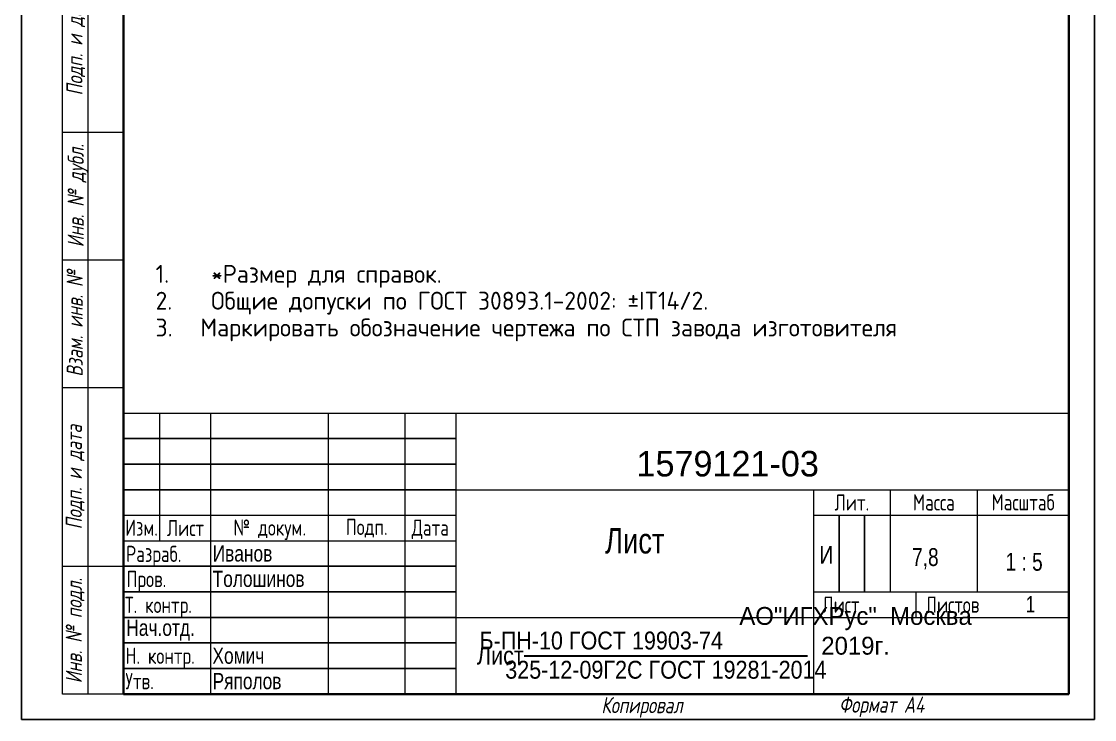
# Model space of a CAD drawing. Header units: millimetres. Extents: x 0 to 4252, y 0 to 1485.
# Drawn here: x 0 to 1050, y 0 to 683 of the extents above; entities that cross this region are included whole.
import ezdxf
from ezdxf.enums import TextEntityAlignment as Align

# ---------------------------------------------------------------- set-up
doc = ezdxf.new("R2018")
doc.units = ezdxf.units.MM
doc.header["$LTSCALE"] = 5
for name, color, linetype, lineweight in [('Заголовок (ГОСТ)', 3, 'Continuous', 18), ('Кромка (ГОСТ)', 7, 'Continuous', 35), ('Обозначение (ГОСТ)', 3, 'Continuous', 18), ('Эскизная геометрия (ГОСТ)', 3, 'Continuous', 18)]:
    doc.layers.add(name, color=color, linetype=linetype, lineweight=lineweight)
doc.styles.add('Альтернативный текст (ГОСТ)', font='', dxfattribs={"width": 0.8})
doc.styles.add('Обычный текст (ГОСТ)', font='GOST Common.ttf')
doc.styles.add('Стиль текста112', font='GOST Common Italic.ttf', dxfattribs={"width": 0.8})
doc.styles.add('Стиль текста137', font='GOST Common Italic.ttf', dxfattribs={"width": 0.7})
doc.styles.add('Стиль текста139', font='GOST Common Italic.ttf', dxfattribs={"width": 0.7})
doc.styles.add('Стиль текста145', font='GOST Common.ttf')
doc.styles.add('Стиль текста153', font='GOST Common.ttf', dxfattribs={"width": 0.8})
doc.styles.add('Стиль текста155', font='GOST Common.ttf')
doc.styles.add('Стиль текста157', font='GOST Common.ttf', dxfattribs={"width": 0.9})
doc.styles.add('Стиль текста158', font='GOST Common.ttf', dxfattribs={"width": 0.8})
doc.styles.add('Стиль текста159', font='GOST Common.ttf', dxfattribs={"width": 0.8})
doc.styles.add('Стиль текста81', font='GOST Common Italic.ttf', dxfattribs={"width": 0.8})
doc.styles.get('Альтернативный текст (ГОСТ)').set_extended_font_data('Arial', italic=True)

# ---------------------------------------------------------------- blocks, each defined once
blk = doc.blocks.new('ГОСТ - Доп. графы 1')
at = {"layer": 'Эскизная геометрия (ГОСТ)'}
for p, q in [((-12, 0), (-12, 145)), ((-12, 145), (0, 145)), ((-7, 145), (-7, 0)), ((-12, 110), (-7, 110)), ((-7, 110), (0, 110)), ((-12, 85), (-7, 85)), ((-7, 85), (0, 85)), ((-12, 60), (-7, 60)), ((-7, 60), (0, 60)), ((-12, 25), (-7, 25)), ((-7, 25), (0, 25)), ((0, 0), (-12, 0))]:
    blk.add_line(p, q, dxfattribs=at)
at = {"layer": 'Обозначение (ГОСТ)', "char_height": 3.17, "attachment_point": 5, "rotation": 90, "style": 'Альтернативный текст (ГОСТ)'}
for s, insert, width in [('\\fGOST Common|b0|i1;\\H3.1700;Подп. и дата', (-9.37, 127.41), 34.7679), ('\\fGOST Common|b0|i1;\\H3.1700;Инв. № дубл.', (-8.95, 97.55), 24.8438), ('\\fGOST Common|b0|i1;\\H3.1700;Взам. инв. №', (-9.58, 72.53), 24.8669), ('\\fGOST Common|b0|i1;\\H3.1700;Подп. и дата', (-9.5, 42.47), 35.1486), ('\\fGOST Common|b0|i1;\\H3.1700;Инв. № подл.', (-9.5, 12.41), 24.9618)]:
    blk.add_mtext(s, dxfattribs=dict(at, insert=insert, width=width))
at = {"layer": 'Обозначение (ГОСТ)', "style": 'Стиль текста112', "width": 0.8}
for tag, p in [('Подп._и_дата_2', (-3.53, 127.51)), ('Инв._номер_дубликата', (-3.41, 97.47)), ('Взамен_инв._номера', (-3.46, 72.53)), ('Подп._и_дата_1', (-3.42, 42.35)), ('ИНВЕНТАРНЫЙ_НОМЕР', (-3.33, 12.68))]:
    blk.add_attdef(tag, text='', height=3.17, rotation=90, dxfattribs=at).set_placement(p, align=Align.MIDDLE_CENTER)
blk = doc.blocks.new('Основные надписи ГОСТ - Форма 1')
at = {"layer": 'Заголовок (ГОСТ)'}
for p, q in [((0, 0), (0, 55)), ((0, 0), (0, 55)), ((0, 55), (185, 55)), ((7, 55), (7, 30)), ((17, 55), (17, 0)), ((40, 55), (40, 0)), ((55, 55), (55, 0)), ((65, 55), (65, 0)), ((185, 0), (185, 55)), ((65, 40), (185, 40)), ((135, 40), (135, 0)), ((150, 40), (150, 20)), ((167, 40), (167, 20)), ((0, 35), (65, 35)), ((135, 35), (185, 35)), ((0, 30), (65, 30)), ((135, 20), (185, 20)), ((155, 20), (155, 15)), ((65, 15), (185, 15)), ((185, 0), (0, 0))]:
    blk.add_line(p, q, dxfattribs=at)
at = {"layer": 'Заголовок (ГОСТ)', "linetype": 'Continuous', "lineweight": 25}
for p, q in [((0, 50), (65, 50)), ((0, 45), (65, 45)), ((0, 40), (65, 40)), ((140, 35), (140, 20)), ((145, 35), (145, 20)), ((0, 25), (65, 25)), ((0, 20), (65, 20)), ((0, 15), (65, 15)), ((0, 10), (65, 10)), ((0, 5), (65, 5))]:
    blk.add_line(p, q, dxfattribs=at)
at = {"layer": 'Заголовок (ГОСТ)', "lineweight": 30}
blk.add_line((78.4, 7.5), (133.83, 7.5), dxfattribs=at)
at = {"layer": 'Заголовок (ГОСТ)', "char_height": 3.17, "style": 'Альтернативный текст (ГОСТ)'}
for s, insert, width, attachment_point in [('\\fGOST Common|b0|i0;\\H3.1700;Лит.', (142.52, 37.49), 14.9766, 5), ('\\fGOST Common|b0|i0;\\H3.1700;Масса', (158.55, 37.51), 16.9878, 5), ('\\fGOST Common|b0|i0;\\H3.1700;Масштаб', (176.02, 37.53), 17.8316, 5), ('\\fGOST Common|b0|i0;\\H3.1700;Изм.', (3.5, 32.56), 6.9635, 5), ('\\fGOST Common|b0|i0;\\H3.1700;Лист', (12.1, 32.5), 10.0029, 5), ('{\\fGOST Common|b0|i0|c204|p34;\\H1x;№ докум\\fGOST Common|b0|i1|c204|p34;.}', (28.58, 32.16), 14.879, 5), ('\\fGOST Common|b0|i0;\\H3.1700;Подп.', (47.56, 32.45), 14.879, 5), ('\\fGOST Common|b0|i0;\\H3.1700;Дата', (60.02, 32.24), 9.9614, 5), ('\\fGOST Common|b0|i0;\\H3.1700;Разраб.', (0.47, 27), 16.9971, 4), ('\\fGOST Common|b0|i0;\\H3.1700;Пров.', (0.56, 22.08), 17.0192, 4), ('\\fGOST Common|b0|i0;\\H3.1700;Т. контр.', (0.23, 17.01), 16.9554, 4), ('\\fGOST Common|b0|i0;\\H3.1700;Лист', (140.37, 17.5), 10.5071, 5), ('\\fGOST Common|b0|i0;\\H3.1700;Листов', (162.21, 17.5), 14.3668, 5), ('\\A1;', (150.6, 17.54), 8.8313, 5), ('\\fGOST Common|b0|i0;\\H3.1700;Н. контр.', (0.36, 7.05), 16.9999, 4), ('\\fGOST Common|b0|i0;\\H3.1700;Утв.', (0.34, 2.52), 17.0083, 4), ('\\fGOST Common|b0|i1;\\H3.1700;Копировал', (93.48, -0.59), 19.7871, 1)]:
    blk.add_mtext(s, dxfattribs=dict(at, insert=insert, width=width, attachment_point=attachment_point))
at = {"layer": 'Заголовок (ГОСТ)'}
for tag, height, style, width, p in [('Изм1', 2.89, 'Стиль текста137', 0.7, (3.51, 52.52)), ('Лист1', 2.89, 'Стиль текста137', 0.7, (12.03, 52.52)), ('Докум1', 2.89, 'Стиль текста137', 0.7, (28.54, 52.48)), ('Изм2', 2.89, 'Стиль текста137', 0.7, (3.5, 47.52)), ('Лист2', 2.89, 'Стиль текста137', 0.7, (12.01, 47.5)), ('Докум2', 2.89, 'Стиль текста137', 0.7, (28.53, 47.5)), ('Изм3', 2.89, 'Стиль текста137', 0.7, (3.5, 42.5)), ('Лист3', 2.89, 'Стиль текста137', 0.7, (12.01, 42.51)), ('Докум3', 2.89, 'Стиль текста137', 0.7, (28.51, 42.48)), ('Изм4', 2.89, 'Стиль текста137', 0.7, (3.51, 37.5)), ('Лист4', 2.89, 'Стиль текста137', 0.7, (12, 37.53)), ('Докум4', 2.89, 'Стиль текста137', 0.7, (28.51, 37.52)), ('ЗАГОЛОВОК', 5, 'Стиль текста158', 0.8, (100.03, 29.98)), ('Литера2', 3.5, 'Стиль текста81', 0.8, (142.51, 27.22)), ('Литера', 3.5, 'Стиль текста81', 0.8, (137.52, 27.25)), ('Литера3', 3.5, 'Стиль текста81', 0.8, (147.52, 27.21)), ('Масса', 3.5, 'Стиль текста159', 0.8, (156.89, 26.48)), ('Масштаб', 3.5, 'Стиль текста159', 0.8, (176.21, 25.86)), ('Тип_документа', 3.17, 'Стиль текста153', 0.8, (100.08, 17.56)), ('Листов', 3.17, 'Стиль текста153', 0.8, (177.46, 17.58))]:
    blk.add_attdef(tag, text='', height=height, dxfattribs=dict(at, style=style, width=width)).set_placement(p, align=Align.MIDDLE_CENTER)
for tag, height, style, width, p in [('Подп1', 2.89, 'Стиль текста137', 0.7, (40.01, 52.51)), ('Дата1', 2, 'Стиль текста139', 0.7, (55.01, 52.51)), ('Подп2', 2.89, 'Стиль текста137', 0.7, (40.01, 47.5)), ('Дата2', 2, 'Стиль текста139', 0.7, (55.01, 47.49)), ('Подп3', 2.89, 'Стиль текста137', 0.7, (40.01, 42.51)), ('Дата3', 2, 'Стиль текста139', 0.7, (55.02, 42.52)), ('Подп4', 2.89, 'Стиль текста137', 0.7, (40.01, 37.51)), ('Дата4', 2, 'Стиль текста139', 0.7, (55.02, 37.51)), ('АВТОР', 3.17, 'Стиль текста153', 0.8, (17.41, 27.49)), ('Разработал_Подп.', 2.89, 'Стиль текста137', 0.7, (40.05, 27.51)), ('ДАТА_СОЗДАНИЯ', 2, 'Стиль текста139', 0.7, (55.01, 27.51)), ('ПРОВЕРИЛ', 3.17, 'Стиль текста153', 0.8, (17.41, 22.53)), ('Проверил_Подп.', 2.89, 'Стиль текста137', 0.7, (40.05, 22.52)), ('ДАТА_ПРОВЕРКИ', 2, 'Стиль текста139', 0.7, (55.02, 22.51)), ('ТЕХНОЛОГ', 3.17, 'Стиль текста153', 0.8, (17.33, 17.54)), ('Технолог_Подп.', 2.89, 'Стиль текста137', 0.7, (40.05, 17.51)), ('Технолог_Дата', 2, 'Стиль текста139', 0.7, (55.01, 17.5)), ('Должность_руководителя', 3.17, 'Стиль текста153', 0.8, (0.52, 12.51)), ('НАЧ._ОТДЕЛА', 3.17, 'Стиль текста153', 0.8, (17.46, 12.45)), ('Руководитель_Подп.', 2.89, 'Стиль текста137', 0.7, (40.01, 12.5)), ('Руководитель_Дата', 2, 'Стиль текста139', 0.7, (55.01, 12.51)), ('НОРМОКОНТРОЛЬ', 3.17, 'Стиль текста153', 0.8, (17.37, 7.48)), ('Нормоконтроль_Подп.', 2.89, 'Стиль текста137', 0.7, (40.05, 7.52)), ('ДАТА_НОРМОКОНТРОЛЯ', 2, 'Стиль текста139', 0.7, (55.02, 7.51)), ('УТВЕРДИЛ', 3.17, 'Стиль текста153', 0.8, (17.4, 2.51)), ('Утвердил_Подп.', 2.89, 'Стиль текста137', 0.7, (40.05, 2.51)), ('ДАТА_УТВЕРЖДЕНИЯ', 2, 'Стиль текста139', 0.7, (55.01, 2.5))]:
    blk.add_attdef(tag, text='', height=height, dxfattribs=dict(at, style=style, width=width)).set_placement(p, align=Align.MIDDLE_LEFT)
for tag, height, style, p in [('ОБОЗНАЧЕНИЕ', 5, 'Стиль текста155', (118.21, 45.06)), ('ОРГАНИЗАЦИЯ', 3.5, 'Стиль текста145', (143.49, 11.68))]:
    blk.add_attdef(tag, text='', height=height, dxfattribs=dict(at, style=style)).set_placement(p, align=Align.MIDDLE_CENTER)
at = {"layer": 'Заголовок (ГОСТ)', "style": 'Стиль текста157', "width": 0.9}
blk.add_attdef('Материал_Наим.', text='', height=3.5, dxfattribs=at).set_placement((93.46, 7.51), align=Align.BOTTOM_CENTER)
blk.add_attdef('Материал_Класс', text='', height=3.5, dxfattribs=at).set_placement((78.3, 7.5), align=Align.MIDDLE_RIGHT)
blk.add_attdef('Материал_ГОСТ', text='', height=3.5, dxfattribs=at).set_placement((106.11, 6.5), align=Align.TOP_CENTER)
blk = doc.blocks.new('Рамки ГОСТ_ граница 297x210')
at = {"layer": 'Кромка (ГОСТ)', "lineweight": 25}
for p, q in [((0, 0), (0, 297)), ((210, 297), (210, 0)), ((210, 0), (0, 0))]:
    blk.add_line(p, q, dxfattribs=at)
at = {"layer": 'Кромка (ГОСТ)'}
for p, q in [((20, 292), (20, 5)), ((205, 5), (205, 292)), ((20, 5), (205, 5))]:
    blk.add_line(p, q, dxfattribs=at)
at = {"layer": 'Кромка (ГОСТ)', "insert": (160, 4.5), "char_height": 3.17, "attachment_point": 1, "style": 'Альтернативный текст (ГОСТ)'}
blk.add_mtext('\\A1;\\fGOST Common|b0|i1;\\H3.1700;Формат A4', dxfattribs=at)

msp = doc.modelspace()

# ---------------------------------------------------------------- block references
at = {"xscale": 5, "yscale": 5, "zscale": 5}
msp.add_blockref('Рамки ГОСТ_ граница 297x210', (0, 0), dxfattribs=at)
ref = msp.add_blockref('ГОСТ - Доп. графы 1', (100, 25), dxfattribs=dict(xscale=5, yscale=5, zscale=5))
lines = msp.add_mtext('\\W0.8000;', dxfattribs={"layer": 'Обозначение (ГОСТ)', "insert": (83.355, 88.415), "char_height": 15.85, "width": 124.45454, "attachment_point": 5, "rotation": 90, "style": 'Стиль текста112'})
ref.add_attrib('ИНВЕНТАРНЫЙ_НОМЕР', '', (83.355, 88.415)).embed_mtext(lines)
lines = msp.add_mtext('\\W0.8000;', dxfattribs={"layer": 'Обозначение (ГОСТ)', "insert": (82.888, 236.762), "char_height": 15.85, "width": 175.52249, "attachment_point": 5, "rotation": 90, "style": 'Стиль текста112'})
ref.add_attrib('Подп._и_дата_1', '', (82.888, 236.762)).embed_mtext(lines)
lines = msp.add_mtext('\\W0.8000;', dxfattribs={"layer": 'Обозначение (ГОСТ)', "insert": (82.701, 387.645), "char_height": 15.85, "width": 124.00153, "attachment_point": 5, "rotation": 90, "style": 'Стиль текста112'})
ref.add_attrib('Взамен_инв._номера', '', (82.701, 387.645)).embed_mtext(lines)
lines = msp.add_mtext('\\W0.8000;', dxfattribs={"layer": 'Обозначение (ГОСТ)', "insert": (82.969, 512.329), "char_height": 15.85, "width": 124.27133, "attachment_point": 5, "rotation": 90, "style": 'Стиль текста112'})
ref.add_attrib('Инв._номер_дубликата', '', (82.969, 512.329)).embed_mtext(lines)
lines = msp.add_mtext('\\W0.8000;', dxfattribs={"layer": 'Обозначение (ГОСТ)', "insert": (82.34, 662.554), "char_height": 15.85, "width": 175.52249, "attachment_point": 5, "rotation": 90, "style": 'Стиль текста112'})
ref.add_attrib('Подп._и_дата_2', '', (82.34, 662.554)).embed_mtext(lines)
ref = msp.add_blockref('Основные надписи ГОСТ - Форма 1', (100, 25), dxfattribs=dict(xscale=5, yscale=5, zscale=5))
lines = msp.add_mtext('\\W0.80000;1', dxfattribs={"layer": 'Заголовок (ГОСТ)', "insert": (987.295, 112.894), "char_height": 15.85, "width": 74.82658, "attachment_point": 5, "style": 'Стиль текста153'})
ref.add_attrib('Листов', '', (987.295, 112.894)).embed_mtext(lines)
lines = msp.add_mtext('\\W0.80000;7,8', dxfattribs={"layer": 'Заголовок (ГОСТ)', "insert": (884.446, 157.417), "char_height": 17.5, "width": 85.21773, "attachment_point": 5, "style": 'Стиль текста159'})
ref.add_attrib('Масса', '', (884.446, 157.417)).embed_mtext(lines)
lines = msp.add_mtext('\\W0.80000;1 : 5', dxfattribs={"layer": 'Заголовок (ГОСТ)', "insert": (981.062, 154.279), "char_height": 17.5, "width": 89.73779, "attachment_point": 5, "style": 'Стиль текста159'})
ref.add_attrib('Масштаб', '', (981.062, 154.279)).embed_mtext(lines)
lines = msp.add_mtext('АО"ИГХРус"  Москва\\P2019г.', dxfattribs={"layer": 'Заголовок (ГОСТ)', "insert": (816.169, 86.727), "char_height": 17.5, "width": 249.91592, "attachment_point": 5, "style": 'Стиль текста145'})
ref.add_attrib('ОРГАНИЗАЦИЯ', '', (816.169, 86.727)).embed_mtext(lines)
lines = msp.add_mtext('1579121-03', dxfattribs={"layer": 'Заголовок (ГОСТ)', "insert": (691.032, 250.295), "char_height": 25, "width": 599.2148, "attachment_point": 5, "style": 'Стиль текста155'})
ref.add_attrib('ОБОЗНАЧЕНИЕ', '', (691.032, 250.295)).embed_mtext(lines)
lines = msp.add_mtext('\\W0.7000;', dxfattribs={"layer": 'Заголовок (ГОСТ)', "insert": (375.116, 212.546), "char_height": 10, "width": 49.94313, "attachment_point": 4, "style": 'Стиль текста139'})
ref.add_attrib('Дата4', '', (375.116, 212.546)).embed_mtext(lines)
lines = msp.add_mtext('\\W0.90000;Б-ПН-10 ГОСТ 19903-74', dxfattribs={"layer": 'Заголовок (ГОСТ)', "insert": (567.282, 68.373), "char_height": 17.5, "width": 334.87709, "attachment_point": 8, "style": 'Стиль текста157'})
ref.add_attrib('Материал_Наим.', '', (567.282, 68.373)).embed_mtext(lines)
lines = msp.add_mtext('\\W0.7000;', dxfattribs={"layer": 'Заголовок (ГОСТ)', "insert": (375.051, 87.547), "char_height": 10, "width": 49.95119, "attachment_point": 4, "style": 'Стиль текста139'})
ref.add_attrib('Руководитель_Дата', '', (375.051, 87.547)).embed_mtext(lines)
lines = msp.add_mtext('\\W0.90000;325-12-09Г2С ГОСТ 19281-2014', dxfattribs={"layer": 'Заголовок (ГОСТ)', "insert": (630.568, 57.5), "char_height": 17.5, "width": 333.76601, "attachment_point": 2, "style": 'Стиль текста157'})
ref.add_attrib('Материал_ГОСТ', '', (630.568, 57.5)).embed_mtext(lines)
lines = msp.add_mtext('\\W0.90000;Лист', dxfattribs={"layer": 'Заголовок (ГОСТ)', "insert": (491.481, 62.5), "char_height": 17.5, "width": 336.28809, "attachment_point": 6, "style": 'Стиль текста157'})
ref.add_attrib('Материал_Класс', '', (491.481, 62.5)).embed_mtext(lines)
lines = msp.add_mtext('\\W0.7000;', dxfattribs={"layer": 'Заголовок (ГОСТ)', "insert": (375.074, 112.514), "char_height": 10, "width": 49.93164, "attachment_point": 4, "style": 'Стиль текста139'})
ref.add_attrib('Технолог_Дата', '', (375.074, 112.514)).embed_mtext(lines)
lines = msp.add_mtext('\\W0.7000;', dxfattribs={"layer": 'Заголовок (ГОСТ)', "insert": (242.708, 287.416), "char_height": 14.4552, "width": 114.73489, "attachment_point": 5, "style": 'Стиль текста137'})
ref.add_attrib('Докум1', '', (242.708, 287.416)).embed_mtext(lines)
lines = msp.add_mtext('\\W0.7000;', dxfattribs={"layer": 'Заголовок (ГОСТ)', "insert": (375.047, 37.492), "char_height": 10, "width": 49.98401, "attachment_point": 4, "style": 'Стиль текста139'})
ref.add_attrib('ДАТА_УТВЕРЖДЕНИЯ', '', (375.047, 37.492)).embed_mtext(lines)
lines = msp.add_mtext('\\W0.7000;', dxfattribs={"layer": 'Заголовок (ГОСТ)', "insert": (300.225, 37.527), "char_height": 14.4552, "width": 74.79814, "attachment_point": 4, "style": 'Стиль текста137'})
ref.add_attrib('Утвердил_Подп.', '', (300.225, 37.527)).embed_mtext(lines)
lines = msp.add_mtext('\\W0.80000;Иванов', dxfattribs={"layer": 'Заголовок (ГОСТ)', "insert": (187.057, 162.441), "char_height": 15.85, "width": 112.9631, "attachment_point": 4, "style": 'Стиль текста153'})
ref.add_attrib('АВТОР', '', (187.057, 162.441)).embed_mtext(lines)
lines = msp.add_mtext('\\W0.80000;Ряполов', dxfattribs={"layer": 'Заголовок (ГОСТ)', "insert": (187.003, 37.533), "char_height": 15.85, "width": 113.06476, "attachment_point": 4, "style": 'Стиль текста153'})
ref.add_attrib('УТВЕРДИЛ', '', (187.003, 37.533)).embed_mtext(lines)
lines = msp.add_mtext('\\W0.7000;', dxfattribs={"layer": 'Заголовок (ГОСТ)', "insert": (300.072, 212.529), "char_height": 14.4552, "width": 74.82929, "attachment_point": 4, "style": 'Стиль текста137'})
ref.add_attrib('Подп4', '', (300.072, 212.529)).embed_mtext(lines)
lines = msp.add_mtext('\\W0.7000;', dxfattribs={"layer": 'Заголовок (ГОСТ)', "insert": (375.118, 62.556), "char_height": 10, "width": 49.9123, "attachment_point": 4, "style": 'Стиль текста139'})
ref.add_attrib('ДАТА_НОРМОКОНТРОЛЯ', '', (375.118, 62.556)).embed_mtext(lines)
lines = msp.add_mtext('\\W0.7000;', dxfattribs={"layer": 'Заголовок (ГОСТ)', "insert": (375.11, 137.548), "char_height": 10, "width": 49.78845, "attachment_point": 4, "style": 'Стиль текста139'})
ref.add_attrib('ДАТА_ПРОВЕРКИ', '', (375.11, 137.548)).embed_mtext(lines)
lines = msp.add_mtext('\\W0.7000;', dxfattribs={"layer": 'Заголовок (ГОСТ)', "insert": (375.043, 162.556), "char_height": 10, "width": 49.90206, "attachment_point": 4, "style": 'Стиль текста139'})
ref.add_attrib('ДАТА_СОЗДАНИЯ', '', (375.043, 162.556)).embed_mtext(lines)
lines = msp.add_mtext('\\W0.7000;', dxfattribs={"layer": 'Заголовок (ГОСТ)', "insert": (242.63, 262.484), "char_height": 14.4552, "width": 114.89121, "attachment_point": 5, "style": 'Стиль текста137'})
ref.add_attrib('Докум2', '', (242.63, 262.484)).embed_mtext(lines)
lines = msp.add_mtext('\\W0.7000;', dxfattribs={"layer": 'Заголовок (ГОСТ)', "insert": (375.061, 287.567), "char_height": 10, "width": 49.92228, "attachment_point": 4, "style": 'Стиль текста139'})
ref.add_attrib('Дата1', '', (375.061, 287.567)).embed_mtext(lines)
lines = msp.add_mtext('\\W0.7000;', dxfattribs={"layer": 'Заголовок (ГОСТ)', "insert": (375.061, 262.454), "char_height": 10, "width": 49.92228, "attachment_point": 4, "style": 'Стиль текста139'})
ref.add_attrib('Дата2', '', (375.061, 262.454)).embed_mtext(lines)
lines = msp.add_mtext('\\W0.7000;', dxfattribs={"layer": 'Заголовок (ГОСТ)', "insert": (300.072, 287.562), "char_height": 14.4552, "width": 74.59993, "attachment_point": 4, "style": 'Стиль текста137'})
ref.add_attrib('Подп1', '', (300.072, 287.562)).embed_mtext(lines)
lines = msp.add_mtext('\\W0.8000;', dxfattribs={"layer": 'Заголовок (ГОСТ)', "insert": (186.669, 112.714), "char_height": 15.85, "width": 113.35496, "attachment_point": 4, "style": 'Стиль текста153'})
ref.add_attrib('ТЕХНОЛОГ', '', (186.669, 112.714)).embed_mtext(lines)
lines = msp.add_mtext('\\W0.80000;Толошинов', dxfattribs={"layer": 'Заголовок (ГОСТ)', "insert": (187.041, 137.629), "char_height": 15.85, "width": 112.75832, "attachment_point": 4, "style": 'Стиль текста153'})
ref.add_attrib('ПРОВЕРИЛ', '', (187.041, 137.629)).embed_mtext(lines)
lines = msp.add_mtext('\\W0.7000;', dxfattribs={"layer": 'Заголовок (ГОСТ)', "insert": (242.574, 212.6), "char_height": 14.4552, "width": 114.87031, "attachment_point": 5, "style": 'Стиль текста137'})
ref.add_attrib('Докум4', '', (242.574, 212.6)).embed_mtext(lines)
lines = msp.add_mtext('\\W0.7000;', dxfattribs={"layer": 'Заголовок (ГОСТ)', "insert": (160.021, 212.632), "char_height": 14.4552, "width": 49.9679, "attachment_point": 5, "style": 'Стиль текста137'})
ref.add_attrib('Лист4', '', (160.021, 212.632)).embed_mtext(lines)
lines = msp.add_mtext('\\W0.7000;', dxfattribs={"layer": 'Заголовок (ГОСТ)', "insert": (300.225, 112.574), "char_height": 14.4552, "width": 74.69854, "attachment_point": 4, "style": 'Стиль текста137'})
ref.add_attrib('Технолог_Подп.', '', (300.225, 112.574)).embed_mtext(lines)
lines = msp.add_mtext('\\W0.7000;', dxfattribs={"layer": 'Заголовок (ГОСТ)', "insert": (117.563, 212.522), "char_height": 14.4552, "width": 35.01999, "attachment_point": 5, "style": 'Стиль текста137'})
ref.add_attrib('Изм4', '', (117.563, 212.522)).embed_mtext(lines)
lines = msp.add_mtext('\\W0.7000;', dxfattribs={"layer": 'Заголовок (ГОСТ)', "insert": (117.522, 237.501), "char_height": 14.4552, "width": 35.10162, "attachment_point": 5, "style": 'Стиль текста137'})
ref.add_attrib('Изм3', '', (117.522, 237.501)).embed_mtext(lines)
lines = msp.add_mtext('\\W0.7000;', dxfattribs={"layer": 'Заголовок (ГОСТ)', "insert": (117.522, 262.603), "char_height": 14.4552, "width": 34.93835, "attachment_point": 5, "style": 'Стиль текста137'})
ref.add_attrib('Изм2', '', (117.522, 262.603)).embed_mtext(lines)
lines = msp.add_mtext('\\W0.7000;', dxfattribs={"layer": 'Заголовок (ГОСТ)', "insert": (117.563, 287.582), "char_height": 14.4552, "width": 35.01999, "attachment_point": 5, "style": 'Стиль текста137'})
ref.add_attrib('Изм1', '', (117.563, 287.582)).embed_mtext(lines)
lines = msp.add_mtext('\\W0.7000;', dxfattribs={"layer": 'Заголовок (ГОСТ)', "insert": (300.072, 262.513), "char_height": 14.4552, "width": 74.92808, "attachment_point": 4, "style": 'Стиль текста137'})
ref.add_attrib('Подп2', '', (300.072, 262.513)).embed_mtext(lines)
lines = msp.add_mtext('\\W0.7000;', dxfattribs={"layer": 'Заголовок (ГОСТ)', "insert": (242.552, 237.396), "char_height": 14.4552, "width": 114.73489, "attachment_point": 5, "style": 'Стиль текста137'})
ref.add_attrib('Докум3', '', (242.552, 237.396)).embed_mtext(lines)
lines = msp.add_mtext('\\W0.7000;', dxfattribs={"layer": 'Заголовок (ГОСТ)', "insert": (300.225, 137.623), "char_height": 14.4552, "width": 74.69854, "attachment_point": 4, "style": 'Стиль текста137'})
ref.add_attrib('Проверил_Подп.', '', (300.225, 137.623)).embed_mtext(lines)
lines = msp.add_mtext('\\W0.7000;', dxfattribs={"layer": 'Заголовок (ГОСТ)', "insert": (300.225, 162.572), "char_height": 14.4552, "width": 74.79814, "attachment_point": 4, "style": 'Стиль текста137'})
ref.add_attrib('Разработал_Подп.', '', (300.225, 162.572)).embed_mtext(lines)
lines = msp.add_mtext('\\W0.7000;', dxfattribs={"layer": 'Заголовок (ГОСТ)', "insert": (300.026, 87.525), "char_height": 14.4552, "width": 74.89774, "attachment_point": 4, "style": 'Стиль текста137'})
ref.add_attrib('Руководитель_Подп.', '', (300.026, 87.525)).embed_mtext(lines)
lines = msp.add_mtext('\\W0.7000;', dxfattribs={"layer": 'Заголовок (ГОСТ)', "insert": (375.116, 237.605), "char_height": 10, "width": 49.85582, "attachment_point": 4, "style": 'Стиль текста139'})
ref.add_attrib('Дата3', '', (375.116, 237.605)).embed_mtext(lines)
lines = msp.add_mtext('\\W0.80000;Нач.отд.', dxfattribs={"layer": 'Заголовок (ГОСТ)', "insert": (102.608, 87.571), "char_height": 15.85, "width": 82.37981, "attachment_point": 4, "style": 'Стиль текста153'})
ref.add_attrib('Должность_руководителя', '', (102.608, 87.571)).embed_mtext(lines)
lines = msp.add_mtext('\\W0.80000;Хомич', dxfattribs={"layer": 'Заголовок (ГОСТ)', "insert": (186.873, 62.403), "char_height": 15.85, "width": 113.34509, "attachment_point": 4, "style": 'Стиль текста153'})
ref.add_attrib('НОРМОКОНТРОЛЬ', '', (186.873, 62.403)).embed_mtext(lines)
lines = msp.add_mtext('\\W0.7000;', dxfattribs={"layer": 'Заголовок (ГОСТ)', "insert": (160.155, 287.581), "char_height": 14.4552, "width": 49.96569, "attachment_point": 5, "style": 'Стиль текста137'})
ref.add_attrib('Лист1', '', (160.155, 287.581)).embed_mtext(lines)
lines = msp.add_mtext('\\W0.7000;', dxfattribs={"layer": 'Заголовок (ГОСТ)', "insert": (300.225, 62.576), "char_height": 14.4552, "width": 74.69854, "attachment_point": 4, "style": 'Стиль текста137'})
ref.add_attrib('Нормоконтроль_Подп.', '', (300.225, 62.576)).embed_mtext(lines)
lines = msp.add_mtext('\\W0.7000;', dxfattribs={"layer": 'Заголовок (ГОСТ)', "insert": (160.06, 237.538), "char_height": 14.4552, "width": 49.89031, "attachment_point": 5, "style": 'Стиль текста137'})
ref.add_attrib('Лист3', '', (160.06, 237.538)).embed_mtext(lines)
lines = msp.add_mtext('\\W0.7000;', dxfattribs={"layer": 'Заголовок (ГОСТ)', "insert": (160.06, 262.522), "char_height": 14.4552, "width": 49.89031, "attachment_point": 5, "style": 'Стиль текста137'})
ref.add_attrib('Лист2', '', (160.06, 262.522)).embed_mtext(lines)
lines = msp.add_mtext('\\W0.8000;', dxfattribs={"layer": 'Заголовок (ГОСТ)', "insert": (187.308, 87.228), "char_height": 15.85, "width": 112.77503, "attachment_point": 4, "style": 'Стиль текста153'})
ref.add_attrib('НАЧ._ОТДЕЛА', '', (187.308, 87.228)).embed_mtext(lines)
lines = msp.add_mtext('\\W0.7000;', dxfattribs={"layer": 'Заголовок (ГОСТ)', "insert": (300.072, 237.574), "char_height": 14.4552, "width": 74.92808, "attachment_point": 4, "style": 'Стиль текста137'})
ref.add_attrib('Подп3', '', (300.072, 237.574)).embed_mtext(lines)
lines = msp.add_mtext('\\W0.8000;', dxfattribs={"layer": 'Заголовок (ГОСТ)', "insert": (837.59, 161.056), "char_height": 17.5, "width": 25.08497, "attachment_point": 5, "style": 'Стиль текста81'})
ref.add_attrib('Литера3', '', (837.59, 161.056)).embed_mtext(lines)
lines = msp.add_mtext('\\W0.8000;', dxfattribs={"layer": 'Заголовок (ГОСТ)', "insert": (812.559, 161.107), "char_height": 17.5, "width": 25.14417, "attachment_point": 5, "style": 'Стиль текста81'})
ref.add_attrib('Литера2', '', (812.559, 161.107)).embed_mtext(lines)
lines = msp.add_mtext('\\W0.80000;И', dxfattribs={"layer": 'Заголовок (ГОСТ)', "insert": (787.602, 161.257), "char_height": 17.5, "width": 25.14417, "attachment_point": 5, "style": 'Стиль текста81'})
ref.add_attrib('Литера', '', (787.602, 161.257)).embed_mtext(lines)
lines = msp.add_mtext('\\W0.80000;Лист', dxfattribs={"layer": 'Заголовок (ГОСТ)', "insert": (600.155, 174.875), "char_height": 25, "width": 348.04641, "attachment_point": 5, "style": 'Стиль текста158'})
ref.add_attrib('ЗАГОЛОВОК', '', (600.155, 174.875)).embed_mtext(lines)
lines = msp.add_mtext('\\W0.8000;', dxfattribs={"layer": 'Заголовок (ГОСТ)', "insert": (600.39, 112.791), "char_height": 15.85, "width": 348.51674, "attachment_point": 5, "style": 'Стиль текста153'})
ref.add_attrib('Тип_документа', '', (600.39, 112.791)).embed_mtext(lines)

# ---------------------------------------------------------------- texts
at = {"layer": 'Обозначение (ГОСТ)', "style": 'Обычный текст (ГОСТ)'}
for s, p in [('1. ', (131.25, 427.5)), (' *Размер для справок.', (175, 427.5)), ('2. ', (131.25, 401.25)), (' Общие допуски по ГОСТ 30893.1-2002: ±IT14/2.', (175, 401.25)), ('3. ', (131.25, 375)), ('Маркировать обозначение чертежа по СТП завода изготовителя', (175, 375))]:
    msp.add_text(s, height=17.5, dxfattribs=at).set_placement(p)

doc.saveas('drawing.dxf')
